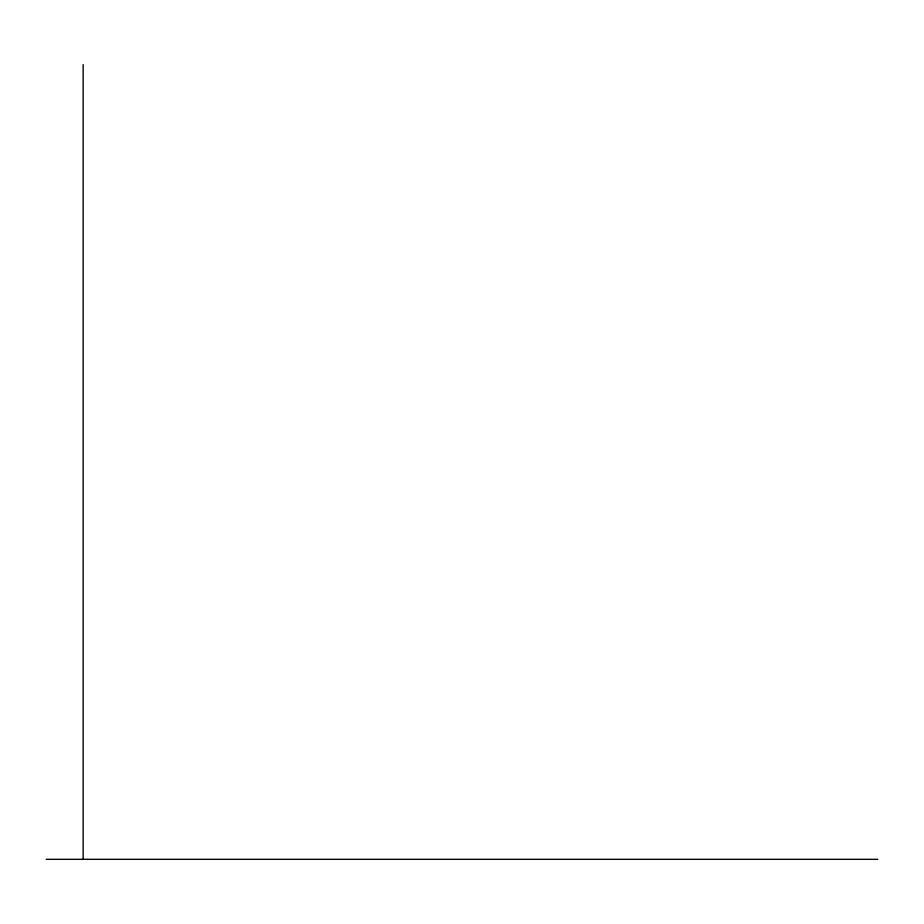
<?xml version="1.0" encoding="UTF-8"?>
<svg xmlns="http://www.w3.org/2000/svg" width="924" height="924" viewBox="0 0 924 924"><rect width="100%" height="100%" fill="white"/><g stroke="black" fill="none" stroke-linecap="round" stroke-linejoin="round"><path stroke-width="1.39" d="M46.2 859.32L877.8 859.32M83.148 64.68L83.148 859.32"/></g></svg>
